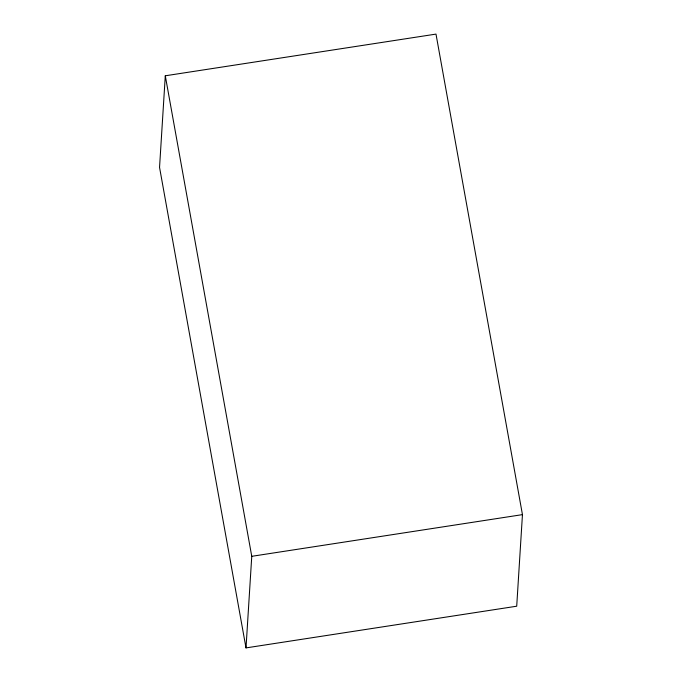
<?xml version="1.0" encoding="UTF-8"?>
<svg xmlns="http://www.w3.org/2000/svg" width="682" height="682" viewBox="0 0 682 682"><rect width="100%" height="100%" fill="white"/><g stroke="black" fill="none" stroke-linecap="round" stroke-linejoin="round"><path stroke-width="1.02" d="M165.291 75.787L159.545 167.371L246.006 647.9L516.709 606.213L522.455 514.629L435.994 34.1L165.291 75.787L251.76 556.316L246.006 647.9M251.76 556.316L522.455 514.629"/></g></svg>
